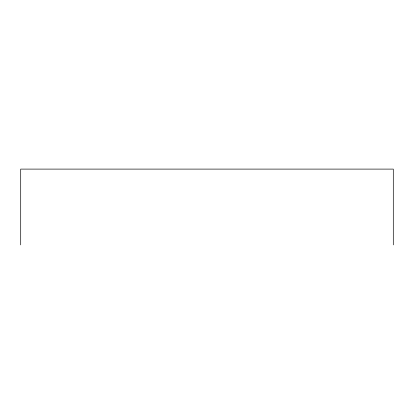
<?xml version="1.0" encoding="UTF-8"?>
<svg xmlns="http://www.w3.org/2000/svg" width="414" height="414" viewBox="0 0 414 414"><rect width="100%" height="100%" fill="white"/><g stroke="black" fill="none" stroke-linecap="round" stroke-linejoin="round"><path stroke-width="0.62" d="M393.3 244.897L393.3 169.103L20.7 169.103L20.7 244.897"/></g></svg>
